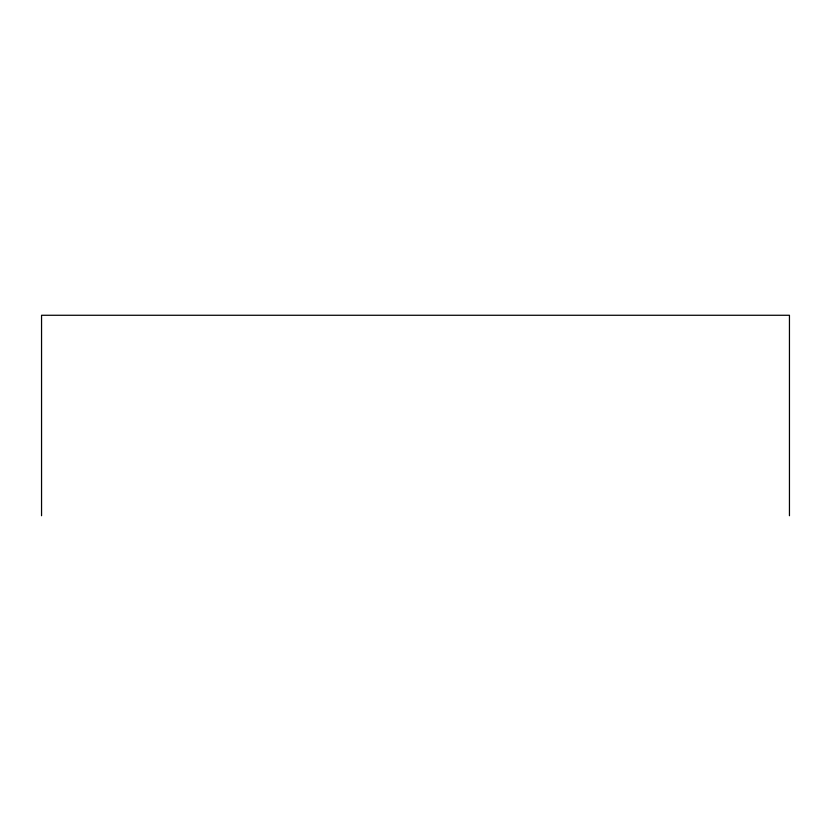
<?xml version="1.0" encoding="UTF-8"?>
<svg xmlns="http://www.w3.org/2000/svg" width="831" height="831" viewBox="0 0 831 831"><rect width="100%" height="100%" fill="white"/><g stroke="black" fill="none" stroke-linecap="round" stroke-linejoin="round"><path stroke-width="1.25" d="M789.45 515.729L789.45 315.271L41.55 315.271L41.55 515.729"/></g></svg>
